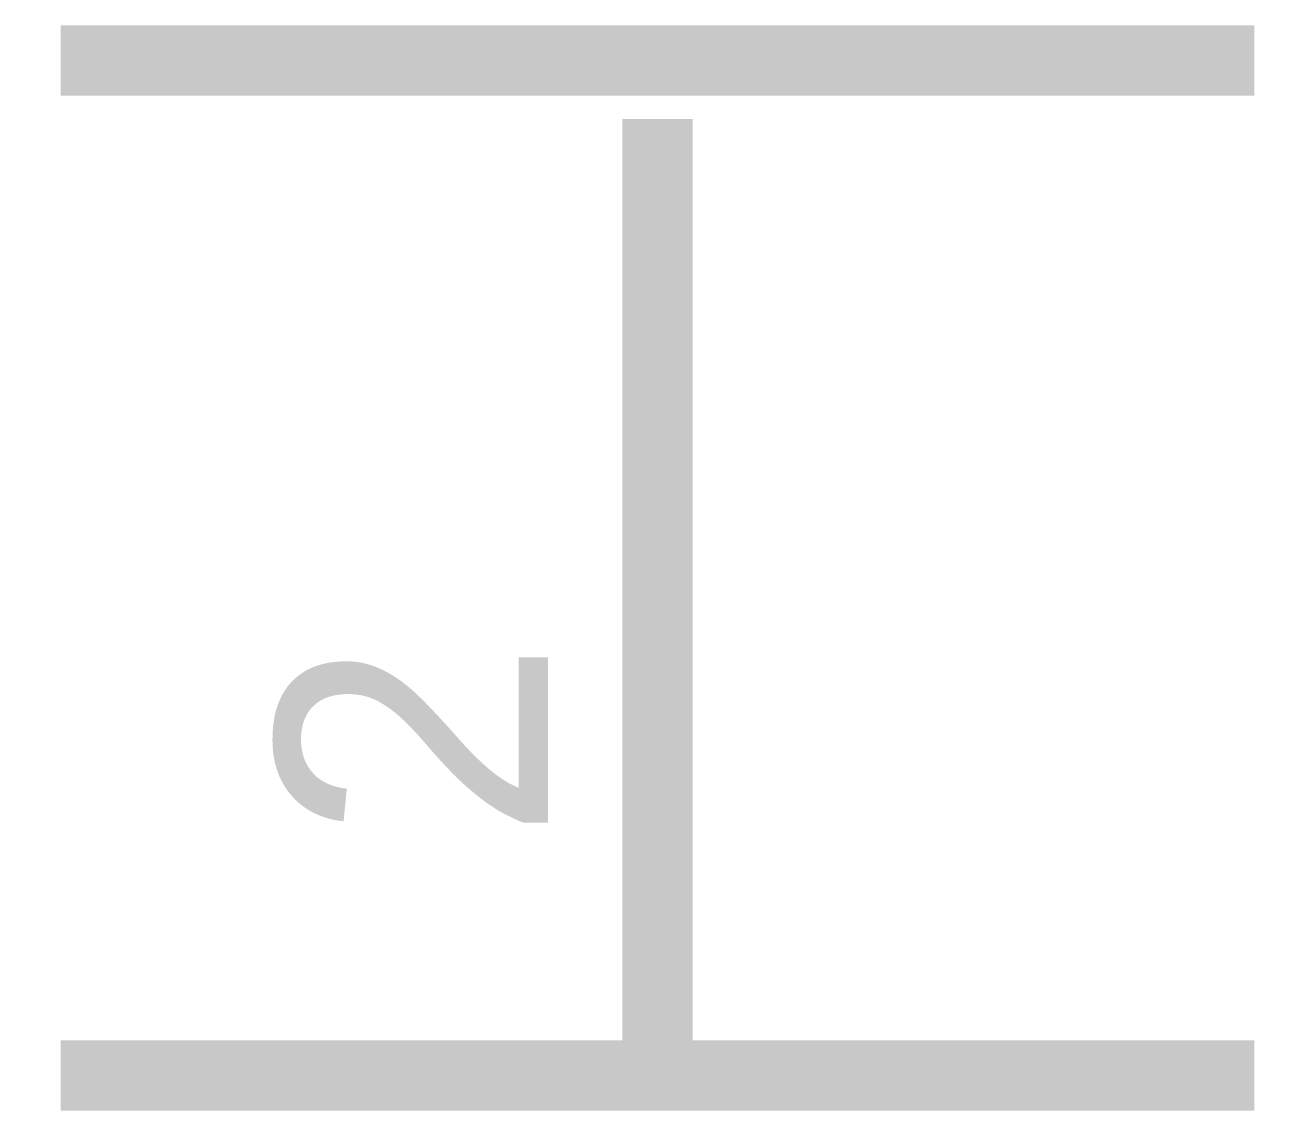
# Model space of a CAD drawing. Header units: inches. Extents: x 0 to 11.8, y 0 to 7.9.
# Drawn here: x 5.5942 to 5.806, y 5.1938 to 5.3756 of the extents above; entities that cross this region are included whole.
import ezdxf

# ---------------------------------------------------------------- set-up
doc = ezdxf.new("R2010")
doc.units = ezdxf.units.IN
doc.header["$MEASUREMENT"] = 0
doc.layers.add('Sheet', color=255, linetype='Continuous')

msp = doc.modelspace()

# ---------------------------------------------------------------- linework, layer by layer
at = {"layer": 'Sheet'}
for points in [[(5.80014, 5.36972, 0.0118, 0.0118, 0), (5.6001, 5.36972, 0.0118, 0.0118, 0)], [(5.70012, 5.3599, 0.0118, 0.0118, 0), (5.70012, 5.29969, 0.0118, 0.0118, 0)], [(5.70012, 5.3599, 0.0118, 0.0118, 0), (5.70012, 5.34982, 0.0118, 0.0118, 0)], [(5.70012, 5.29969, 0.0118, 0.0118, 0), (5.70012, 5.19967, 0.0118, 0.0118, 0)], [(5.6001, 5.19967, 0.0118, 0.0118, 0), (5.80014, 5.19967, 0.0118, 0.0118, 0)]]:
    msp.add_lwpolyline(points, format="xyseb", dxfattribs=at)

# ---------------------------------------------------------------- texts
msp.add_text('2', height=0.04548, rotation=90, dxfattribs=at).set_placement((5.68177, 5.23896))

doc.saveas('drawing.dxf')
